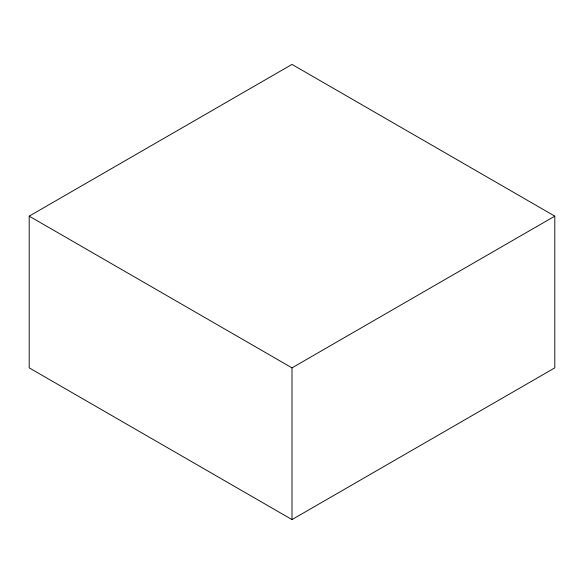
<?xml version="1.0" encoding="UTF-8"?>
<svg xmlns="http://www.w3.org/2000/svg" width="584" height="584" viewBox="0 0 584 584"><rect width="100%" height="100%" fill="white"/><g stroke="black" fill="none" stroke-linecap="round" stroke-linejoin="round"><path stroke-width="0.88" d="M29.2 216.138L292 64.408L554.8 216.138L554.8 367.862L292 519.592L29.2 367.862L29.2 216.138L292 367.862L554.8 216.138M292 367.862L292 519.592"/></g></svg>
